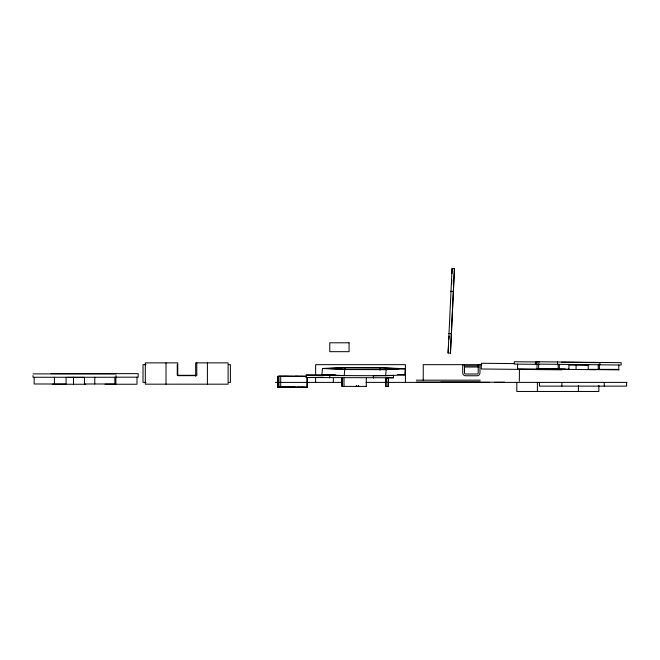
<?xml version="1.0" encoding="UTF-8"?>
<svg xmlns="http://www.w3.org/2000/svg" width="660" height="660" viewBox="0 0 660 660"><rect width="100%" height="100%" fill="white"/><g stroke="black" fill="none" stroke-linecap="round" stroke-linejoin="round"><path stroke-width="0.99" d="M307.189 387.321L307.205 377.413M373.378 378.106L373.387 375.672L393.451 375.342L393.442 377.784L306.158 377.528L306.166 375.086L335.371 374.789M329.728 377.982L329.736 375.54L306.166 375.086M517.605 364.13L517.547 368.825L595.666 369.691M535.384 364.328L535.409 361.96M536.992 369.039L537.05 364.345M538.61 368.989L538.659 364.114M539.773 369.006L565.315 369.105M557.477 364.328L557.502 361.96M558.137 369.196L558.187 364.337M559.301 369.212L559.35 364.345M576.056 369.476L576.106 364.782M598.216 369.625L598.273 364.782M599.379 369.633L599.428 364.798M599.857 364.798L599.882 362.439M617.611 369.394L588.217 369.361M618.775 369.839L618.824 365.013M356.408 385.828L356.392 386.339L356.284 385.82M358.495 385.894L358.611 386.422L358.627 385.654M385.828 386.331L386.026 378.188L388.377 378.279L388.171 386.422L385.828 386.331L386.026 378.188M448.082 353.009L452.075 268.537L454.443 268.653L450.442 353.125L448.082 353.009L448.454 347.061M451.646 283.891L451.762 279.799M451.935 273.661L452.075 268.537M450.442 353.125L454.443 268.653M448.965 339.133L449.146 336.163M405.339 368.783L383.056 367.752L341.624 367.603L322.484 368.486L321.907 374.575L344.198 375.614L344.776 369.526L386.199 369.666L405.339 368.783L404.761 374.872L385.621 375.754L329.736 375.54M344.825 369.361L344.974 367.752L380.267 367.884L399.25 368.758L382.948 369.517L347.655 369.394L328.672 368.511L344.974 367.752M380.036 370.285L380.267 367.884M385.621 375.754L386.199 369.666M519.321 381.282L519.445 369.584M306.562 376.472L305.498 376.505M305.291 387.403L307.156 387.304L299.995 387.23M306.158 377.528L323.218 377.256M282.348 376.373L279.04 376.365L286.696 376.332M282.332 387.272L279.023 387.263L283.272 387.222M301.339 387.412L304.813 387.321L301.81 387.238M282.785 376.365L284.559 376.357M282.769 387.263L284.707 387.255M286.745 387.263L300.968 387.453M146 364.658L143.022 364.658L143.022 382.396L146 382.396M228.41 364.658L230.398 364.658L230.398 382.396L228.41 382.396M481.751 364.658L423.241 364.658L423.241 380.622M463.881 365.838L478.813 365.838M464.755 367.026L478.945 367.026M51.034 373.634L138.171 373.634L138.196 377.182L115.888 377.182L115.888 384.244M33.025 373.89L115.979 373.89M195.343 375.301L177.251 375.301L177.251 364.658M306.562 376.357L277.753 376.357L277.753 387.247L307.057 387.247L307.106 377.347M416.361 380.168L480.208 380.168M416.361 382.066L480.208 382.066M440.74 382.198L504.587 382.198M275.385 382.396L342.02 382.396M365.978 382.396L489.34 382.396M494.728 382.396L627 382.396M52.222 384.244L85.75 384.244M105.047 384.244L136.991 384.244L136.991 377.182M366.242 386.397L341.525 386.397L341.525 378.229M300.217 387.453L299.689 387.453M277.893 387.148L294.64 387.173M295.317 387.181L277.876 387.189L277.909 376.258L297.462 376.291M299.524 387.453L299.087 387.453M285.062 376.357L304.829 376.423L300.011 376.332M295.045 376.315L299.021 376.291M285.046 387.255L291.893 387.304M295.028 387.214L299.005 387.189M297.767 376.324L306.578 376.373M297.751 387.222L301.62 387.205M298.378 387.453L297.891 387.445M539.624 362.01L514.305 361.729L514.28 364.089L539.105 364.37M561.643 362.257L599.074 362.67M514.528 363.602L481.371 363.256L481.28 368.989L561.825 369.839M568.681 364.7L588.86 364.922M568.318 369.138L568.92 369.146M538.428 368.989L568.92 369.311L568.92 364.906L588.217 364.906L588.217 369.517L618.948 369.839M286.762 376.373L294.335 376.513M294.855 376.522L294.442 376.513M293.716 387.403L292 387.37M389.342 377.701L393.442 377.784M356.268 386.331L358.611 386.422M322.484 368.486L344.776 369.526M397.675 374.542L404.761 374.872M450.632 291.34L452.991 291.448M448.627 333.572L450.986 333.688M388.377 378.279L388.171 386.422M626.587 382.396L626.587 386.133L539.426 386.133L539.402 382.396M604.271 382.396L604.271 386.133M598.843 385.415L598.843 391.462L516.805 391.462L516.805 382.396M578.416 385.415L578.416 391.462M561.891 382.396L561.891 386.133M537.397 382.396L537.397 391.462M479.977 364.658L479.977 372.817A2.954 2.954 0 0 1 477.023 375.771L465.671 375.771A2.954 2.954 0 0 1 462.718 372.817L462.718 364.658M478.203 364.658L478.203 372.817A1.18 1.18 0 0 1 477.023 373.997L465.671 373.997A1.18 1.18 0 0 1 464.491 372.817L464.491 364.658M405.413 382.396L405.413 364.658L315.645 364.658L315.62 375.499M366.292 378.229L366.292 386.397M344.017 378.229L344.017 386.397M342.524 378.229L342.524 386.397M333.325 378.337L333.325 382.396M315.62 377.471L315.62 382.396M280.706 376.357L280.706 387.247M278.933 376.357L278.933 387.247M207.405 362.868L207.405 384.178M196.787 362.868L196.787 375.655L177.746 375.655L177.746 362.868L145.324 362.868L145.324 384.178L228.096 384.178L228.096 362.868L195.665 362.868L195.665 376.208M166.015 362.868L166.015 384.178M116.003 375.573L116.003 377.264L33.025 377.264L33 375.573M114.856 377.264L114.856 383.988L84.447 383.988L84.447 377.396L66.074 377.396L66.074 383.988L34.147 383.988L34.147 377.264M94.768 377.264L94.768 383.988M73.499 377.182L73.499 384.244M54.417 377.264L54.417 383.988M536.398 361.729L536.374 364.089L621.142 365.038L621.167 362.67L536.398 361.729M349.074 342.796L329.786 342.796L329.786 351.673L349.074 351.673L349.074 342.796"/></g></svg>
